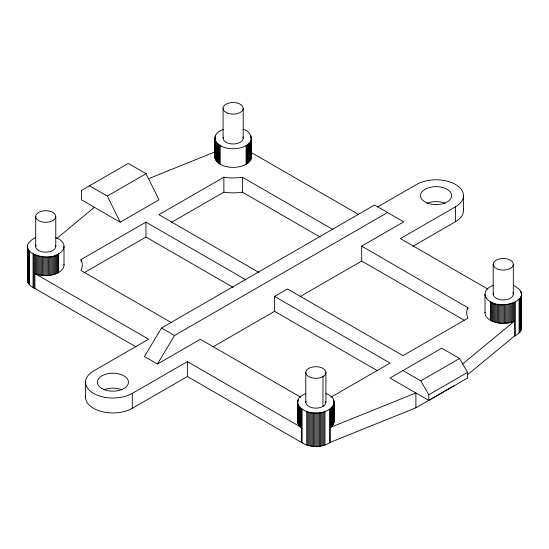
<?xml version="1.0" encoding="UTF-8"?>
<svg xmlns="http://www.w3.org/2000/svg" width="549" height="549" viewBox="0 0 549 549"><rect width="100%" height="100%" fill="white"/><g stroke="black" fill="none" stroke-linecap="round" stroke-linejoin="round"><path stroke-width="0.82" d="M63.938 264.131A18.282 10.555 0 0 1 58.915 272.345C51.668 276.38 42.541 276.559 34.896 273.539L148.594 339.207L93.536 370.994A27.416 15.832 0 0 0 93.536 393.379A27.416 15.832 0 0 0 132.309 393.379L187.367 361.592L187.367 376.518L301.36 442.343C309.897 447.909 321.824 447.909 330.361 442.343L415.888 407.804L415.888 392.967L330.361 427.424C332.577 425.798 334.437 423.183 334.101 420.308M35.26 237.731C11.433 250.776 48.161 263.211 58.915 253.686A18.282 10.555 0 0 0 59.217 239.261L55.566 237.491M251.264 155.456C252.142 159.237 249.171 162.6 246.062 164.295A18.282 10.555 0 0 1 220.211 164.295L216.745 161.502L215.016 158.215L214.858 138.176C214.954 133.654 219.401 130.724 223.23 129.406M214.858 156.836L214.899 156.142M305.704 393.564A18.282 10.555 0 0 0 302.931 394.882C288.946 403.076 305.724 414.522 315.86 412.896C325.996 414.522 342.768 403.076 328.782 394.882A18.282 10.555 0 0 0 326.01 393.564M467.782 374.548L514.399 336.091C518.331 334.519 522.874 330.361 521.2 325.66M27.731 278.117C26.249 282.92 30.909 286.866 34.896 288.465L136.042 346.879M297.736 419.621C296.995 422.696 298.937 425.688 301.36 427.424L187.367 361.592M214.858 138.176L216.251 142.218L220.211 145.643A18.282 10.555 0 0 0 246.062 145.643C254.688 142.232 251.387 130.532 243.035 129.372M493.119 285.363L490.346 286.674A18.282 10.555 0 0 0 490.346 301.6C501.402 311.015 537.739 298.045 513.425 285.363M464.207 320.218L361.695 261.036L361.695 246.11L467.796 307.694A36.557 21.109 0 0 0 467.549 317.274L467.926 318.146L403.007 355.628L287.504 288.946L274.582 296.405L274.582 311.331L377.499 370.747M361.695 246.11L403.7 221.858L374.542 205.024L161.523 328.007L144.456 356.521L157.46 364.028L200.31 339.289L300.68 397.181M157.46 364.028L174.52 335.514L387.546 212.532M56.938 238.383L94.38 207.289M462.533 364.069L514.399 321.165C506.789 324.301 497.655 324.171 490.346 320.259A18.282 10.555 0 0 1 485.035 312.107M415.888 407.804L453.927 385.803M89.473 185.795L107.288 196.082L146.061 173.697L158.984 199.815L120.21 222.201L81.458 199.822L81.458 190.421L128.24 163.41L146.061 173.697M81.032 261.221L81.032 259.567L145.959 222.146L246.014 279.915M83.983 272.791L145.959 237.072L233.14 287.401M377.767 206.891L416.677 184.43A27.416 15.832 0 0 1 455.457 184.43A27.416 15.832 0 0 1 455.457 206.815L455.457 221.741L412.875 246.323M212.937 346.92L274.582 311.331M300.118 296.584L361.695 261.036M455.457 206.815L400.393 238.602L487.745 289.035M85.651 395.458A27.416 15.832 0 0 0 101.119 411.4A27.416 15.832 0 0 0 132.309 408.305L187.367 376.518M331.033 397.181L390.085 363.088L274.582 296.405M402.959 370.582L420.795 380.876L459.568 358.497L467.583 372.373L467.583 378.048L428.81 400.427L390.037 378.041L441.732 348.196L459.568 358.497M428.81 400.427L428.81 394.758L467.583 372.373M333.195 229.654L242.411 177.245L241.848 177.334A36.557 21.109 0 0 1 225.248 177.444L223.875 177.238L158.887 214.686L258.943 272.448M171.439 222.372L223.875 192.164L225.248 192.37A36.557 21.109 0 0 0 241.848 192.26L242.411 192.164L320.108 237.024M148.189 178.837L214.68 152.004M251.339 152.547L358.655 214.508M171.068 322.414L81.039 270.492A36.557 21.109 0 0 0 81.575 260.912L81.032 259.567M161.523 328.007L174.52 335.514M420.795 380.876L428.81 394.758M107.288 196.082L120.21 222.201M521.509 293.447L521.509 328.412M521.392 292.761L521.392 329.098M521.2 296.199L521.2 329.777M520.926 291.409L520.926 293.084M520.926 296.872L520.926 330.45M520.582 297.531L520.582 331.109M520.157 298.176L520.157 331.761M519.663 298.807L519.663 332.385M519.1 299.418L519.1 332.996M515.326 302.074L515.326 335.652M514.399 302.513L514.399 336.091M513.425 302.911L513.425 321.57M513.322 264.289A10.054 5.806 0 0 1 498.245 269.319A10.054 5.806 0 0 1 498.245 259.265A10.054 5.806 0 0 1 513.322 264.289L513.322 294.14M512.409 303.281L512.409 321.934M511.352 303.604L511.352 322.263M510.268 303.892L510.268 322.544M509.149 304.132L509.149 322.785M508.003 304.331L508.003 322.99M506.837 304.489L506.837 323.148M505.656 304.599L505.656 323.258M504.469 304.668L504.469 323.327M503.268 304.695L503.268 323.347M502.074 304.668L502.074 323.327M500.887 304.599L500.887 323.258M499.707 304.489L499.707 323.148M498.54 304.331L498.54 322.99M497.394 304.132L497.394 322.785M496.275 303.892L496.275 322.544M495.184 303.604L495.184 322.263M494.134 303.281L494.134 321.934M493.215 264.289L493.215 294.14M493.119 302.911L493.119 321.57M492.144 302.513L492.144 321.165M491.218 302.074L491.218 320.726M490.346 301.6L490.346 320.259M484.993 294.14L484.993 312.793M467.92 307.44L467.92 309.094M463.486 195.622L463.486 210.542M334.101 401.648L334.101 421.687M333.977 403.721L333.977 422.373M333.785 400.283L333.785 401.978M333.785 404.4L333.785 423.053M333.518 405.073L333.518 423.725M333.168 405.732L333.168 424.391M332.749 406.377L332.749 425.036M332.255 407.008L332.255 425.667M331.685 407.619L331.685 426.271M331.054 408.202L331.054 426.861M330.361 408.765L330.361 442.343M329.599 409.3L329.599 442.878M325.914 372.49A10.054 5.806 0 0 1 310.83 377.52A10.054 5.806 0 0 1 310.83 367.466A10.054 5.806 0 0 1 325.914 372.49L325.914 402.342M324.994 411.482L324.994 445.061M323.944 411.805L323.944 445.383M322.97 376.593L322.97 406.445M322.853 412.093L322.853 445.671M321.735 412.333L321.735 445.912M320.589 412.532L320.589 446.117M319.422 412.69L319.422 446.268M318.242 412.807L318.242 446.385M317.054 412.869L317.054 446.454M315.86 412.896L315.86 446.474M314.659 412.869L314.659 446.454M313.472 412.807L313.472 446.385M312.292 412.69L312.292 446.268M311.125 412.532L311.125 446.117M309.986 412.333L309.986 445.912M308.861 412.093L308.861 445.671M307.776 411.805L307.776 445.383M306.719 411.482L306.719 445.061M305.807 372.49L305.807 402.342M302.115 409.3L302.115 442.878M301.36 408.765L301.36 442.343M300.66 408.202L300.66 426.861M300.029 407.619L300.029 426.271M299.466 407.008L299.466 425.667M298.972 406.377L298.972 425.036M298.546 405.732L298.546 424.391M298.203 399.61L298.203 401.305M298.203 405.073L298.203 423.725M297.929 404.4L297.929 423.053M297.736 400.962L297.736 422.373M297.62 401.648L297.62 421.687M251.38 137.49L251.38 157.522M251.264 136.804L251.264 158.215M251.065 140.235L251.065 158.894M250.797 135.445L250.797 137.14M250.797 140.908L250.797 159.567M250.447 141.573L250.447 160.226M250.028 142.218L250.028 160.871M249.534 142.85L249.534 161.502M248.965 143.454L248.965 162.113M248.333 144.044L248.333 162.696M247.64 144.607L247.64 163.259M246.878 145.135L246.878 163.794M246.062 145.643L246.062 164.295M243.193 108.331L243.193 138.176M242.411 177.245L242.411 192.164M223.875 177.238L223.875 192.164M223.086 108.331L223.086 138.176M220.211 145.643L220.211 164.295M219.394 145.135L219.394 163.794M218.639 144.607L218.639 163.259M217.939 144.044L217.939 162.696M217.308 143.454L217.308 162.113M216.745 142.85L216.745 161.502M216.251 142.218L216.251 160.871M215.832 141.573L215.832 160.226M215.483 135.445L215.483 137.14M215.483 140.908L215.483 159.567M215.208 136.118L215.208 137.82M215.208 140.235L215.208 158.894M215.016 139.556L215.016 158.215M214.899 137.49L214.899 157.522M145.959 222.146L145.959 237.072M132.309 393.379L132.309 408.305M85.507 382.186L85.507 397.112M64 246.165L64 264.824M58.647 253.837L58.647 272.496M58.057 254.173L58.057 272.826M57.144 254.619L57.144 273.278M56.19 255.031L56.19 273.69M55.778 216.532A10.054 5.806 0 0 1 40.701 221.556A10.054 5.806 0 0 1 40.701 211.502A10.054 5.806 0 0 1 55.778 216.532L55.778 246.384M55.188 255.409L55.188 274.068M54.145 255.752L54.145 274.404M53.061 256.047L53.061 274.699M51.956 256.301L51.956 274.96M50.817 256.513L50.817 275.173M49.657 256.685L49.657 275.344M48.484 256.815L48.484 275.468M47.289 256.898L47.289 275.55M46.095 256.932L46.095 275.584M44.901 256.925L44.901 275.577M43.707 256.87L43.707 275.523M42.527 256.774L42.527 275.426M41.353 256.63L41.353 275.282M40.207 256.438L40.207 275.097M39.075 256.211L39.075 274.864M37.977 255.937L37.977 274.596M36.913 255.628L36.913 274.28M35.884 255.271L35.884 273.93M35.671 216.532L35.671 246.384M34.896 254.88L34.896 288.465M33.956 254.455L33.956 288.033M33.064 253.995L33.064 287.573M29.502 251.243L29.502 284.821M28.987 250.619L28.987 284.197M28.541 249.973L28.541 283.558M28.171 249.321L28.171 282.9M27.875 248.649L27.875 282.234M27.656 247.97L27.656 281.555M27.56 245.218L27.56 278.796M27.464 245.904L27.512 280.868M463.335 208.894A27.416 15.832 0 0 1 455.457 221.741M426.937 203.288A15.537 8.969 0 0 1 445.198 203.288M103.788 389.852A15.537 8.969 0 0 1 122.05 389.852M325.825 401.587A10.054 5.806 0 0 1 315.531 408.14A10.054 5.806 0 0 1 305.999 401.209M55.689 245.623A10.054 5.806 0 0 1 45.066 252.169A10.054 5.806 0 0 1 36.014 244.881M243.001 137.044A10.054 5.806 0 0 1 233.469 143.982A10.054 5.806 0 0 1 223.168 137.422M512.979 292.638A10.054 5.806 0 0 1 503.927 299.932A10.054 5.806 0 0 1 493.304 293.379M428.295 203.391A15.537 8.969 0 0 0 451.601 195.622A15.537 8.969 0 0 0 428.295 187.854A15.537 8.969 0 0 0 428.295 203.391M101.936 388.527A15.537 8.969 0 0 0 127.931 384.506A15.537 8.969 0 0 0 108.901 373.519A15.537 8.969 0 0 0 101.936 388.527M227.554 113.156A10.054 5.806 0 0 0 243.173 108.709A10.054 5.806 0 0 0 228.693 103.123A10.054 5.806 0 0 0 227.554 113.156"/></g></svg>
